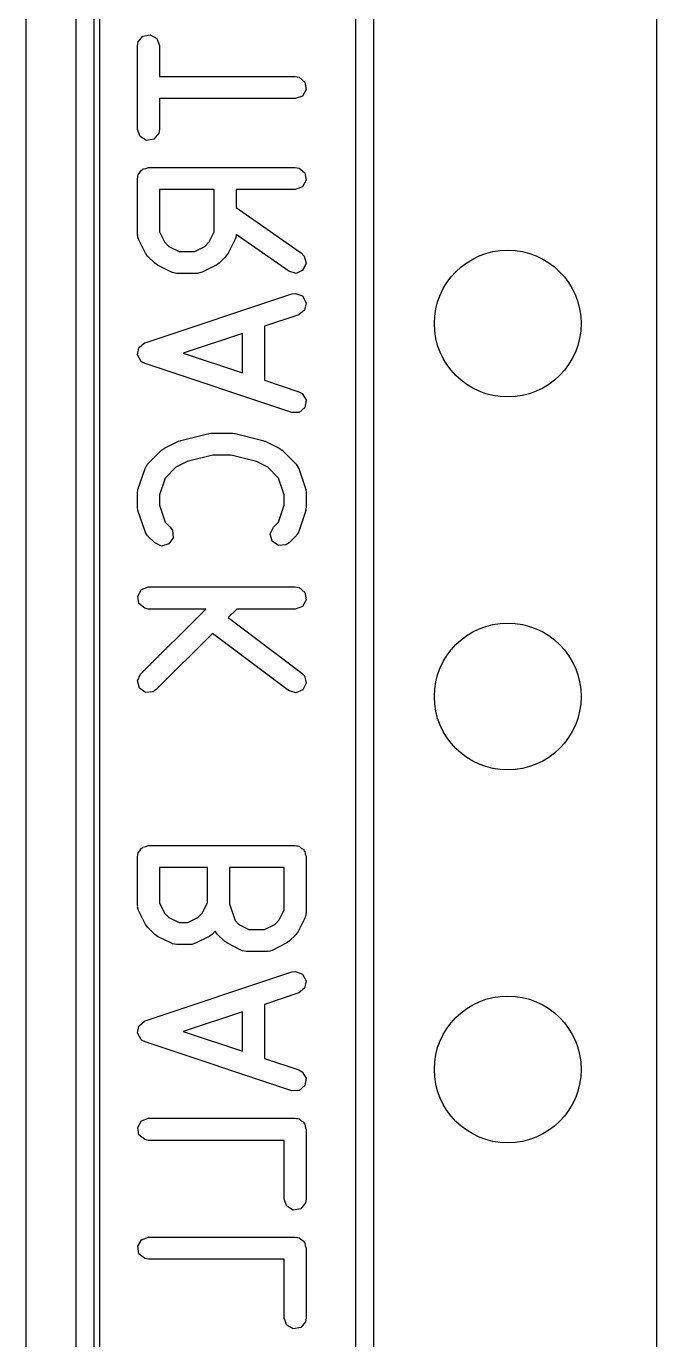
# Model space of a CAD drawing. Extents: x 62 to 223, y -188 to -37.
# Drawn here: x 175.42 to 179.72, y -136.93 to -127.98 of the extents above; entities that cross this region are included whole.
import ezdxf

# ---------------------------------------------------------------- set-up
doc = ezdxf.new("R2010")
doc.units = 0
doc.layers.add('BLACK', color=7, linetype='CONTINUOUS')

msp = doc.modelspace()

# ---------------------------------------------------------------- linework, layer by layer
at = {"layer": 'BLACK', "linetype": 'CONTINUOUS'}
for p, q in [((175.761, -141.6), (175.761, -118.45)), ((175.42, -138.75), (175.42, -118.85)), ((175.42, -138.75), (175.42, -118.85)), ((175.92, -118.85), (175.92, -138.75)), ((175.92, -118.85), (175.92, -138.75)), ((175.881, -123.705), (175.881, -141.385)), ((177.665, -141.385), (177.665, -123.705)), ((177.785, -123.645), (177.785, -141.445)), ((179.715, -141.54), (179.715, -123.742)), ((176.177, -128.117), (176.182, -128.091)), ((176.182, -128.091), (176.215, -128.052)), ((176.215, -128.052), (176.265, -128.043)), ((176.265, -128.043), (176.31, -128.068)), ((176.31, -128.068), (176.327, -128.117)), ((176.177, -128.688), (176.177, -128.117)), ((176.327, -128.117), (176.327, -128.327)), ((176.327, -128.327), (177.252, -128.327)), ((177.252, -128.327), (177.278, -128.332)), ((177.278, -128.332), (177.317, -128.365)), ((177.317, -128.365), (177.326, -128.415)), ((177.301, -128.46), (177.252, -128.477)), ((177.326, -128.415), (177.301, -128.46)), ((177.252, -128.477), (176.327, -128.477)), ((176.327, -128.477), (176.327, -128.688)), ((176.195, -128.736), (176.177, -128.688)), ((176.323, -128.714), (176.29, -128.753)), ((176.327, -128.688), (176.323, -128.714)), ((176.239, -128.762), (176.195, -128.736)), ((176.29, -128.753), (176.239, -128.762)), ((176.18, -129.006), (176.182, -128.996)), ((176.182, -128.996), (176.194, -128.981)), ((176.194, -128.981), (176.204, -128.964)), ((176.204, -128.964), (176.211, -128.962)), ((176.211, -128.962), (176.215, -128.956)), ((176.215, -128.956), (176.234, -128.953)), ((176.234, -128.953), (176.252, -128.946)), ((176.252, -128.946), (177.252, -128.946)), ((177.252, -128.946), (177.278, -128.951)), ((177.278, -128.951), (177.317, -128.984)), ((177.317, -128.984), (177.326, -129.034)), ((176.177, -129.021), (176.179, -129.012)), ((176.177, -129.402), (176.177, -129.021)), ((176.179, -129.008), (176.18, -129.006)), ((176.179, -129.012), (176.179, -129.008)), ((177.301, -129.079), (177.252, -129.096)), ((177.326, -129.034), (177.301, -129.079)), ((176.327, -129.096), (176.327, -129.385)), ((176.701, -129.096), (176.327, -129.096)), ((176.701, -129.385), (176.701, -129.096)), ((177.252, -129.096), (176.851, -129.096)), ((176.851, -129.096), (176.851, -129.22)), ((176.851, -129.22), (177.295, -129.531)), ((176.179, -129.407), (176.177, -129.402)), ((176.178, -129.411), (176.179, -129.407)), ((176.185, -129.436), (176.178, -129.411)), ((176.233, -129.531), (176.185, -129.436)), ((176.327, -129.385), (176.362, -129.453)), ((176.667, -129.453), (176.701, -129.385)), ((176.843, -129.436), (176.796, -129.531)), ((176.844, -129.431), (176.843, -129.436)), ((176.847, -129.428), (176.844, -129.431)), ((176.851, -129.403), (176.847, -129.428)), ((177.209, -129.654), (176.851, -129.403)), ((176.234, -129.532), (176.233, -129.531)), ((176.247, -129.551), (176.234, -129.532)), ((176.362, -129.453), (176.392, -129.484)), ((176.392, -129.484), (176.461, -129.518)), ((176.461, -129.518), (176.568, -129.518)), ((176.568, -129.518), (176.637, -129.484)), ((176.637, -129.484), (176.667, -129.453)), ((176.796, -129.531), (176.782, -129.549)), ((177.295, -129.531), (177.314, -129.55)), ((176.295, -129.598), (176.247, -129.551)), ((176.296, -129.599), (176.295, -129.598)), ((176.314, -129.612), (176.296, -129.599)), ((176.409, -129.66), (176.314, -129.612)), ((176.714, -129.612), (176.619, -129.66)), ((176.716, -129.611), (176.714, -129.612)), ((176.734, -129.598), (176.716, -129.611)), ((176.782, -129.551), (176.734, -129.598)), ((176.782, -129.549), (176.782, -129.551)), ((177.327, -129.599), (177.305, -129.646)), ((177.314, -129.55), (177.327, -129.599)), ((176.414, -129.66), (176.409, -129.66)), ((176.417, -129.663), (176.414, -129.66)), ((176.443, -129.668), (176.417, -129.663)), ((176.586, -129.668), (176.443, -129.668)), ((176.59, -129.666), (176.586, -129.668)), ((176.594, -129.667), (176.59, -129.666)), ((176.619, -129.66), (176.594, -129.667)), ((177.259, -129.668), (177.209, -129.654)), ((177.305, -129.646), (177.259, -129.668)), ((177.229, -129.807), (177.254, -129.804)), ((177.254, -129.804), (177.302, -129.822)), ((176.229, -130.141), (177.229, -129.807)), ((177.302, -129.822), (177.327, -129.868)), ((177.327, -129.868), (177.316, -129.918)), ((177.276, -129.95), (177.042, -130.028)), ((177.316, -129.918), (177.276, -129.95)), ((177.042, -130.028), (177.042, -130.396)), ((176.188, -130.173), (176.207, -130.158)), ((176.207, -130.158), (176.225, -130.142)), ((176.225, -130.142), (176.227, -130.142)), ((176.227, -130.142), (176.229, -130.141)), ((176.892, -130.078), (176.49, -130.212)), ((176.892, -130.346), (176.892, -130.078)), ((176.178, -130.223), (176.183, -130.2)), ((176.179, -130.225), (176.178, -130.223)), ((176.179, -130.227), (176.179, -130.225)), ((176.191, -130.247), (176.179, -130.227)), ((176.183, -130.2), (176.186, -130.176)), ((176.186, -130.176), (176.188, -130.175)), ((176.188, -130.175), (176.188, -130.173)), ((176.203, -130.268), (176.191, -130.247)), ((176.49, -130.212), (176.892, -130.346)), ((176.205, -130.269), (176.203, -130.268)), ((176.206, -130.271), (176.205, -130.269)), ((176.229, -130.283), (176.206, -130.271)), ((177.229, -130.616), (176.229, -130.283)), ((177.042, -130.396), (177.276, -130.474)), ((177.276, -130.474), (177.299, -130.486)), ((177.299, -130.486), (177.326, -130.53)), ((177.318, -130.581), (177.28, -130.615)), ((177.326, -130.53), (177.318, -130.581)), ((177.28, -130.615), (177.229, -130.616)), ((176.472, -130.806), (176.663, -130.758)), ((176.663, -130.758), (176.678, -130.757)), ((176.678, -130.757), (176.681, -130.756)), ((176.681, -130.756), (176.824, -130.756)), ((176.824, -130.756), (176.839, -130.759)), ((176.839, -130.759), (176.842, -130.758)), ((176.842, -130.758), (177.032, -130.806)), ((176.247, -130.968), (176.342, -130.873)), ((176.342, -130.873), (176.361, -130.86)), ((176.361, -130.86), (176.362, -130.859)), ((176.362, -130.859), (176.457, -130.811)), ((176.457, -130.811), (176.469, -130.808)), ((176.469, -130.808), (176.472, -130.806)), ((177.032, -130.806), (177.044, -130.811)), ((177.044, -130.811), (177.048, -130.811)), ((177.048, -130.811), (177.143, -130.859)), ((177.143, -130.859), (177.161, -130.872)), ((177.161, -130.872), (177.163, -130.873)), ((177.163, -130.873), (177.258, -130.968)), ((176.245, -130.972), (176.247, -130.968)), ((176.517, -130.949), (176.44, -130.988)), ((176.69, -130.906), (176.517, -130.949)), ((176.815, -130.906), (176.69, -130.906)), ((176.988, -130.949), (176.815, -130.906)), ((177.065, -130.988), (176.988, -130.949)), ((177.258, -130.968), (177.273, -130.99)), ((176.181, -131.141), (176.229, -130.998)), ((176.229, -130.998), (176.241, -130.975)), ((176.241, -130.975), (176.245, -130.972)), ((176.44, -130.988), (176.366, -131.062)), ((177.139, -131.062), (177.065, -130.988)), ((177.273, -130.99), (177.273, -130.994)), ((177.273, -130.994), (177.276, -130.998)), ((177.276, -130.998), (177.324, -131.141)), ((176.177, -131.164), (176.181, -131.142)), ((176.181, -131.142), (176.181, -131.141)), ((176.366, -131.062), (176.327, -131.176)), ((177.177, -131.176), (177.139, -131.062)), ((177.324, -131.141), (177.327, -131.163)), ((176.177, -131.26), (176.177, -131.164)), ((176.327, -131.176), (176.327, -131.247)), ((177.177, -131.247), (177.177, -131.176)), ((177.327, -131.163), (177.327, -131.164)), ((177.327, -131.164), (177.327, -131.26)), ((176.178, -131.261), (176.177, -131.26)), ((176.181, -131.283), (176.178, -131.261)), ((176.229, -131.426), (176.181, -131.283)), ((176.327, -131.247), (176.366, -131.362)), ((177.139, -131.362), (177.177, -131.247)), ((177.324, -131.283), (177.276, -131.426)), ((177.327, -131.26), (177.323, -131.282)), ((177.323, -131.282), (177.324, -131.283)), ((176.366, -131.362), (176.401, -131.397)), ((176.401, -131.397), (176.416, -131.418)), ((177.082, -131.443), (177.104, -131.397)), ((177.104, -131.397), (177.139, -131.362)), ((176.232, -131.43), (176.229, -131.426)), ((176.232, -131.434), (176.232, -131.43)), ((176.247, -131.455), (176.232, -131.434)), ((176.295, -131.503), (176.247, -131.455)), ((176.341, -131.525), (176.295, -131.503)), ((176.42, -131.469), (176.391, -131.511)), ((176.416, -131.418), (176.42, -131.469)), ((177.096, -131.493), (177.082, -131.443)), ((177.138, -131.522), (177.096, -131.493)), ((177.21, -131.503), (177.189, -131.518)), ((177.258, -131.455), (177.21, -131.503)), ((177.26, -131.451), (177.258, -131.455)), ((177.264, -131.449), (177.26, -131.451)), ((177.276, -131.426), (177.264, -131.449)), ((176.391, -131.511), (176.341, -131.525)), ((177.189, -131.518), (177.138, -131.522)), ((176.179, -131.866), (176.204, -131.821)), ((176.204, -131.821), (176.252, -131.804)), ((176.252, -131.804), (177.252, -131.804)), ((177.252, -131.804), (177.278, -131.808)), ((177.278, -131.808), (177.317, -131.841)), ((177.317, -131.841), (177.326, -131.892)), ((176.187, -131.916), (176.179, -131.866)), ((176.227, -131.949), (176.187, -131.916)), ((176.252, -131.954), (176.227, -131.949)), ((177.301, -131.936), (177.252, -131.954)), ((177.326, -131.892), (177.301, -131.936)), ((176.199, -132.397), (176.643, -131.954)), ((176.643, -131.954), (176.252, -131.954)), ((176.855, -131.954), (176.795, -132.013)), ((176.795, -132.013), (177.297, -132.39)), ((177.252, -131.954), (176.855, -131.954)), ((176.688, -132.12), (176.305, -132.503)), ((177.207, -132.51), (176.688, -132.12)), ((176.178, -132.443), (176.199, -132.397)), ((177.297, -132.39), (177.315, -132.409)), ((176.191, -132.493), (176.178, -132.443)), ((177.327, -132.459), (177.304, -132.505)), ((177.315, -132.409), (177.327, -132.459)), ((176.233, -132.522), (176.191, -132.493)), ((176.284, -132.518), (176.233, -132.522)), ((176.305, -132.503), (176.284, -132.518)), ((177.256, -132.525), (177.207, -132.51)), ((177.304, -132.505), (177.256, -132.525)), ((176.177, -133.64), (176.179, -133.631)), ((176.177, -133.974), (176.177, -133.64)), ((176.179, -133.627), (176.18, -133.625)), ((176.179, -133.631), (176.179, -133.627)), ((176.18, -133.625), (176.182, -133.615)), ((176.182, -133.615), (176.194, -133.6)), ((176.194, -133.6), (176.204, -133.583)), ((176.204, -133.583), (176.211, -133.581)), ((176.211, -133.581), (176.215, -133.576)), ((176.215, -133.576), (176.234, -133.572)), ((176.234, -133.572), (176.252, -133.565)), ((176.252, -133.565), (177.252, -133.565)), ((177.252, -133.565), (177.262, -133.567)), ((177.262, -133.567), (177.265, -133.567)), ((177.265, -133.567), (177.268, -133.568)), ((177.268, -133.568), (177.278, -133.57)), ((177.278, -133.57), (177.293, -133.583)), ((177.293, -133.583), (177.31, -133.592)), ((177.31, -133.592), (177.312, -133.599)), ((177.312, -133.599), (177.317, -133.603)), ((177.317, -133.603), (177.321, -133.622)), ((177.321, -133.622), (177.327, -133.64)), ((177.327, -133.64), (177.327, -134.021)), ((176.327, -133.715), (176.327, -133.956)), ((176.654, -133.715), (176.327, -133.715)), ((176.654, -133.956), (176.654, -133.715)), ((176.804, -133.715), (176.804, -133.962)), ((177.177, -133.715), (176.804, -133.715)), ((177.177, -134.004), (177.177, -133.715)), ((176.179, -133.978), (176.177, -133.974)), ((176.178, -133.982), (176.179, -133.978)), ((176.185, -134.007), (176.178, -133.982)), ((176.233, -134.103), (176.185, -134.007)), ((176.327, -133.956), (176.362, -134.025)), ((176.619, -134.025), (176.654, -133.956)), ((176.804, -133.962), (176.842, -134.076)), ((177.143, -134.072), (177.177, -134.004)), ((176.362, -134.025), (176.392, -134.055)), ((176.392, -134.055), (176.461, -134.089)), ((176.461, -134.089), (176.52, -134.089)), ((176.52, -134.089), (176.589, -134.055)), ((176.589, -134.055), (176.619, -134.025)), ((176.842, -134.076), (176.868, -134.103)), ((177.113, -134.103), (177.143, -134.072)), ((177.319, -134.055), (177.272, -134.15)), ((177.32, -134.051), (177.319, -134.055)), ((177.323, -134.047), (177.32, -134.051)), ((177.327, -134.021), (177.323, -134.047)), ((176.234, -134.104), (176.233, -134.103)), ((176.247, -134.122), (176.234, -134.104)), ((176.295, -134.17), (176.247, -134.122)), ((176.296, -134.17), (176.295, -134.17)), ((176.314, -134.184), (176.296, -134.17)), ((176.409, -134.231), (176.314, -134.184)), ((176.667, -134.184), (176.572, -134.231)), ((176.668, -134.183), (176.667, -134.184)), ((176.686, -134.17), (176.668, -134.183)), ((176.708, -134.148), (176.686, -134.17)), ((176.723, -134.17), (176.708, -134.148)), ((176.708, -134.148), (176.708, -134.148)), ((176.771, -134.217), (176.723, -134.17)), ((176.868, -134.103), (176.937, -134.137)), ((176.937, -134.137), (177.044, -134.137)), ((177.044, -134.137), (177.113, -134.103)), ((177.258, -134.17), (177.21, -134.217)), ((177.272, -134.15), (177.258, -134.168)), ((177.258, -134.168), (177.258, -134.17)), ((176.414, -134.232), (176.409, -134.231)), ((176.417, -134.235), (176.414, -134.232)), ((176.443, -134.239), (176.417, -134.235)), ((176.538, -134.239), (176.443, -134.239)), ((176.542, -134.238), (176.538, -134.239)), ((176.547, -134.239), (176.542, -134.238)), ((176.572, -134.231), (176.547, -134.239)), ((176.772, -134.218), (176.771, -134.217)), ((176.79, -134.231), (176.772, -134.218)), ((176.886, -134.279), (176.79, -134.231)), ((176.89, -134.279), (176.886, -134.279)), ((176.893, -134.282), (176.89, -134.279)), ((177.095, -134.279), (177.07, -134.286)), ((177.191, -134.231), (177.095, -134.279)), ((177.192, -134.23), (177.191, -134.231)), ((177.21, -134.217), (177.192, -134.23)), ((176.919, -134.287), (176.893, -134.282)), ((177.062, -134.287), (176.919, -134.287)), ((177.066, -134.285), (177.062, -134.287)), ((177.07, -134.286), (177.066, -134.285)), ((176.229, -134.76), (177.229, -134.426)), ((177.229, -134.426), (177.254, -134.423)), ((177.254, -134.423), (177.302, -134.442)), ((177.302, -134.442), (177.327, -134.487)), ((177.316, -134.537), (177.276, -134.569)), ((177.327, -134.487), (177.316, -134.537)), ((177.276, -134.569), (177.042, -134.647)), ((176.892, -134.697), (176.49, -134.831)), ((176.892, -134.965), (176.892, -134.697)), ((177.042, -134.647), (177.042, -135.015)), ((176.183, -134.819), (176.186, -134.795)), ((176.186, -134.795), (176.188, -134.794)), ((176.188, -134.792), (176.207, -134.777)), ((176.188, -134.794), (176.188, -134.792)), ((176.207, -134.777), (176.225, -134.761)), ((176.225, -134.761), (176.227, -134.761)), ((176.227, -134.761), (176.229, -134.76)), ((176.178, -134.842), (176.183, -134.819)), ((176.179, -134.844), (176.178, -134.842)), ((176.179, -134.846), (176.179, -134.844)), ((176.191, -134.866), (176.179, -134.846)), ((176.203, -134.887), (176.191, -134.866)), ((176.205, -134.888), (176.203, -134.887)), ((176.206, -134.89), (176.205, -134.888)), ((176.229, -134.902), (176.206, -134.89)), ((177.229, -135.235), (176.229, -134.902)), ((176.49, -134.831), (176.892, -134.965)), ((177.042, -135.015), (177.276, -135.093)), ((177.276, -135.093), (177.299, -135.106)), ((177.299, -135.106), (177.326, -135.149)), ((177.326, -135.149), (177.318, -135.2)), ((177.28, -135.234), (177.229, -135.235)), ((177.318, -135.2), (177.28, -135.234)), ((176.179, -135.485), (176.204, -135.44)), ((176.204, -135.44), (176.252, -135.423)), ((176.252, -135.423), (177.252, -135.423)), ((177.252, -135.423), (177.262, -135.424)), ((177.262, -135.424), (177.265, -135.424)), ((177.265, -135.424), (177.268, -135.425)), ((177.268, -135.425), (177.278, -135.427)), ((177.278, -135.427), (177.293, -135.44)), ((177.293, -135.44), (177.31, -135.449)), ((176.187, -135.535), (176.179, -135.485)), ((177.31, -135.449), (177.312, -135.456)), ((177.312, -135.456), (177.317, -135.46)), ((177.317, -135.46), (177.321, -135.479)), ((177.321, -135.479), (177.327, -135.498)), ((177.327, -135.498), (177.327, -135.974)), ((176.227, -135.568), (176.187, -135.535)), ((176.252, -135.573), (176.227, -135.568)), ((177.177, -135.573), (176.252, -135.573)), ((177.177, -135.974), (177.177, -135.573)), ((177.195, -136.022), (177.177, -135.974)), ((177.327, -135.974), (177.323, -135.999)), ((177.239, -136.048), (177.195, -136.022)), ((177.29, -136.039), (177.239, -136.048)), ((177.323, -135.999), (177.29, -136.039)), ((176.204, -136.25), (176.252, -136.232)), ((176.252, -136.232), (177.252, -136.232)), ((177.252, -136.232), (177.262, -136.234)), ((177.262, -136.234), (177.265, -136.233)), ((177.265, -136.233), (177.268, -136.235)), ((177.268, -136.235), (177.278, -136.237)), ((177.278, -136.237), (177.293, -136.249)), ((176.179, -136.294), (176.204, -136.25)), ((176.187, -136.345), (176.179, -136.294)), ((177.293, -136.249), (177.31, -136.259)), ((177.31, -136.259), (177.312, -136.265)), ((177.312, -136.265), (177.317, -136.27)), ((177.317, -136.27), (177.321, -136.289)), ((177.321, -136.289), (177.327, -136.307)), ((177.327, -136.307), (177.327, -136.783)), ((176.227, -136.378), (176.187, -136.345)), ((176.252, -136.382), (176.227, -136.378)), ((177.177, -136.382), (176.252, -136.382)), ((177.177, -136.783), (177.177, -136.382)), ((177.195, -136.832), (177.177, -136.783)), ((177.327, -136.783), (177.323, -136.809)), ((177.239, -136.857), (177.195, -136.832)), ((177.29, -136.848), (177.239, -136.857)), ((177.323, -136.809), (177.29, -136.848))]:
    msp.add_line(p, q, dxfattribs=at)
at = {"layer": 'BLACK'}
for centre in [(178.7, -130.01), (178.7, -130.01), (178.7, -132.55), (178.7, -132.55), (178.7, -135.09), (178.7, -135.09)]:
    msp.add_circle(centre, 0.5, dxfattribs=at)

doc.saveas('drawing.dxf')
